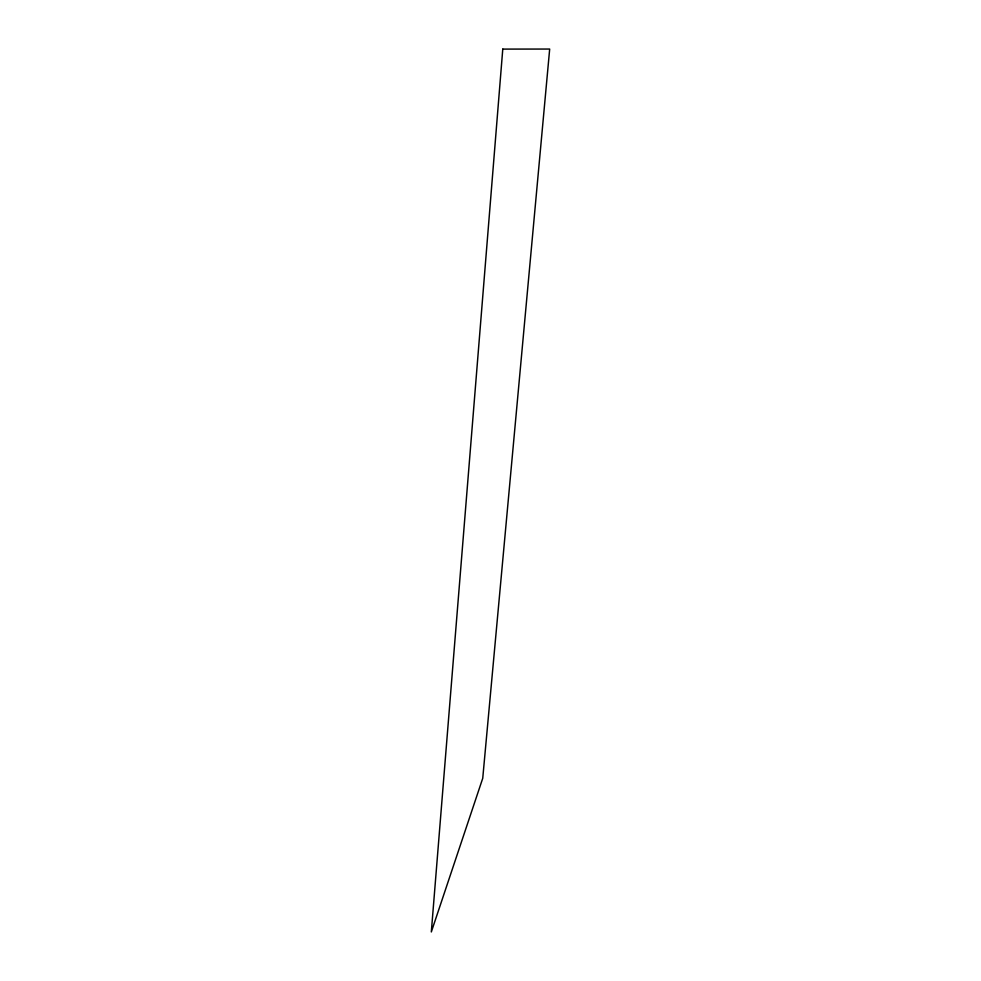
<?xml version="1.0" encoding="UTF-8"?>
<svg xmlns="http://www.w3.org/2000/svg" width="981" height="981" viewBox="0 0 981 981"><rect width="100%" height="100%" fill="white"/><g stroke="black" fill="none" stroke-linecap="round" stroke-linejoin="round"><path stroke-width="1.47" d="M502.775 49.099L431.321 931.95L482.738 778.289L549.679 49.05L502.775 49.099"/></g></svg>
